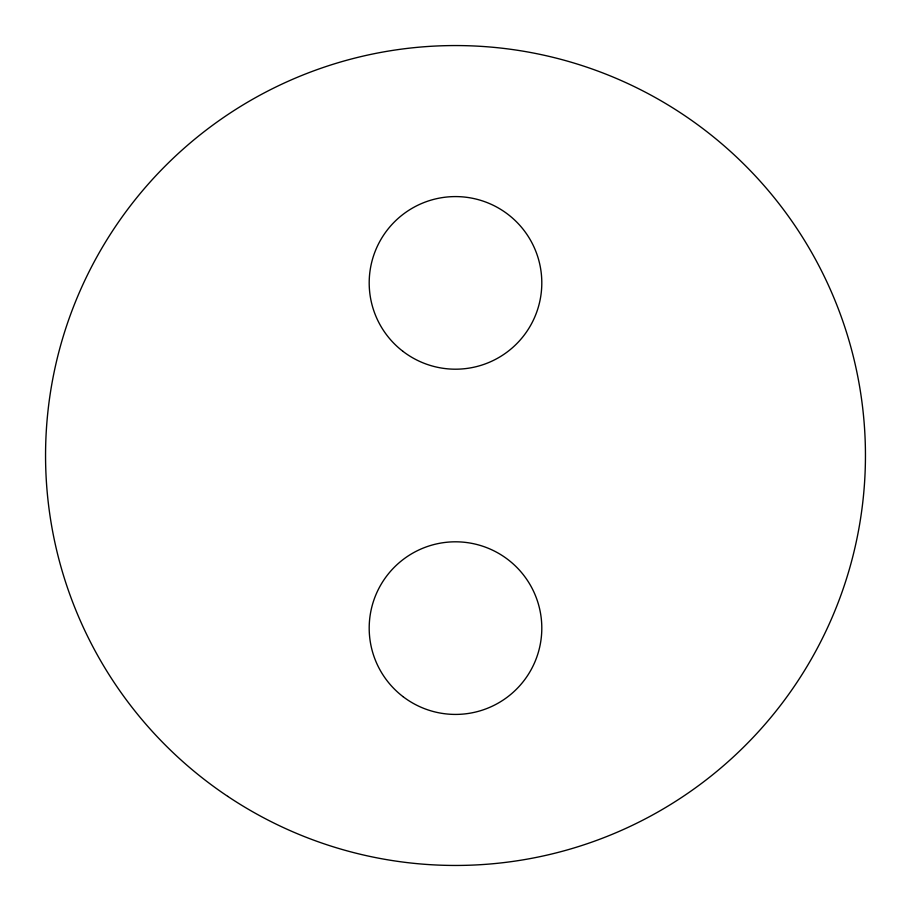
<?xml version="1.0" encoding="UTF-8"?>
<svg xmlns="http://www.w3.org/2000/svg" width="911" height="911" viewBox="0 0 911 911"><rect width="100%" height="100%" fill="white"/><g stroke="black" fill="none" stroke-linecap="round" stroke-linejoin="round"><path stroke-width="1.37" d="M227.739 796.362A409.95 409.95 0 0 0 864.573 482.318A409.95 409.95 0 0 0 274.188 87.832A409.95 409.95 0 0 0 227.739 796.362M402.958 351.361A86.306 86.306 0 0 0 541.066 294.151A86.306 86.306 0 0 0 422.476 203.153A86.306 86.306 0 0 0 402.958 351.361M402.958 696.585A86.306 86.306 0 0 0 541.066 639.374A86.306 86.306 0 0 0 422.476 548.376A86.306 86.306 0 0 0 402.958 696.585"/></g></svg>
